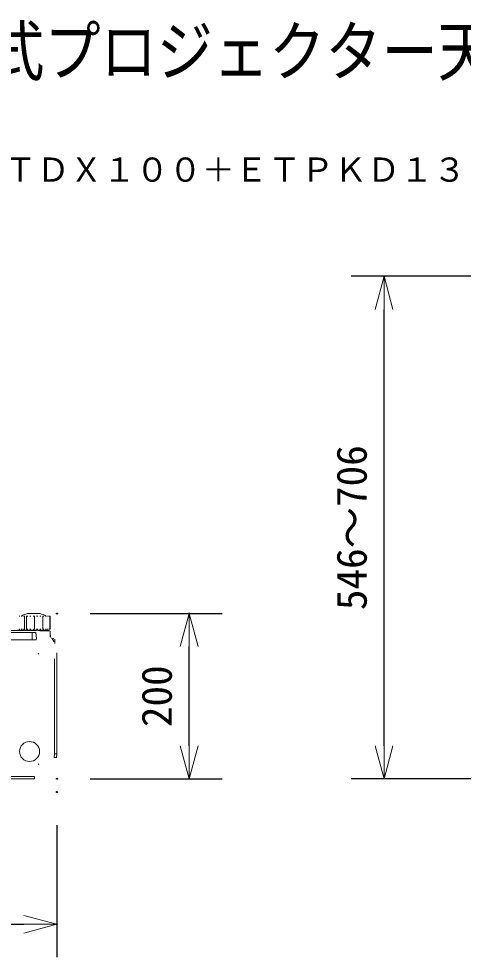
# Model space of a CAD drawing. Units: millimetres, scale not verified. Extents: x -63 to 62, y -56 to 57.
# Drawn here: x -20.1 to 6.8, y 0 to 56.8 of the extents above; entities that cross this region are included whole.
import ezdxf
from ezdxf.enums import TextEntityAlignment as Align

# ---------------------------------------------------------------- set-up
doc = ezdxf.new("R2010")
doc.units = ezdxf.units.MM
doc.header["$LTSCALE"] = 0.125
doc.header["$PDMODE"] = 32
doc.header["$PDSIZE"] = 0.0625
doc.layers.add('0-0_0', color=7, linetype='Continuous', lineweight=18)
for name, color, linetype in [('0-2_DEFPOINTS', 7, 'Continuous'), ('0-4_MOJI1', 7, 'Continuous'), ('0-6_SUNPO', 7, 'Continuous'), ('0-7_TOUROKU', 7, 'Continuous')]:
    doc.layers.add(name, color=color, linetype=linetype)
doc.styles.add('ＭＳ ゴシック', font='')
doc.styles.get('ＭＳ ゴシック').set_extended_font_data('MS Gothic')

# ---------------------------------------------------------------- blocks, each defined once
blk = doc.blocks.new('_OPEN30')
at = {"layer": '0-0_0'}
blk.add_line((0, 0), (-1, 0), dxfattribs=at)
blk.add_lwpolyline([(-1, 0.26795), (0, 0), (-1, -0.26795)], dxfattribs=at)
blk = doc.blocks.new('D9')
at = {"layer": '0-2_DEFPOINTS'}
for p in [(3.2659, 37.5104), (11.2659, 37.5104), (11.2659, 7.098)]:
    blk.add_point(p, dxfattribs=at)
at = {"layer": '0-6_SUNPO'}
for p, q in [((9.2659, 37.5104), (1.2659, 37.5104)), ((3.2659, 9.098), (3.2659, 35.5104)), ((9.2659, 7.098), (1.2659, 7.098))]:
    blk.add_line(p, q, dxfattribs=at)
at = {"layer": '0-6_SUNPO', "xscale": 2, "yscale": 2}
for p, rotation in [((3.2659, 37.5104), 90), ((3.2659, 7.098), 270)]:
    blk.add_blockref('_OPEN30', p, dxfattribs=dict(at, rotation=rotation))
at = {"layer": '0-6_SUNPO', "style": 'ＭＳ ゴシック'}
blk.add_text('546～706', height=1.833, rotation=90, dxfattribs=at).set_placement((2.7659, 17.3042), align=Align.BOTTOM_LEFT)
blk = doc.blocks.new('D8')
at = {"layer": '0-2_DEFPOINTS'}
for p in [(-16.5309, 17.0979), (-8.5309, 17.0979), (-16.5309, 7.098)]:
    blk.add_point(p, dxfattribs=at)
at = {"layer": '0-6_SUNPO'}
for p, q in [((-14.5309, 17.0979), (-6.5309, 17.0979)), ((-8.5309, 9.098), (-8.5309, 15.0979)), ((-14.5309, 7.098), (-6.5309, 7.098))]:
    blk.add_line(p, q, dxfattribs=at)
at = {"layer": '0-6_SUNPO', "xscale": 2, "yscale": 2}
for p, rotation in [((-8.5309, 17.0979), 90), ((-8.5309, 7.098), 270)]:
    blk.add_blockref('_OPEN30', p, dxfattribs=dict(at, rotation=rotation))
at = {"layer": '0-6_SUNPO', "style": 'ＭＳ ゴシック'}
blk.add_text('200', height=1.833, rotation=90, dxfattribs=at).set_placement((-9.0309, 10.2229), align=Align.BOTTOM_LEFT)
blk = doc.blocks.new('D7')
at = {"layer": '0-2_DEFPOINTS'}
for p in [(-41.4359, 6.2937), (-16.5373, 6.2937), (-16.5373, -1.7063)]:
    blk.add_point(p, dxfattribs=at)
at = {"layer": '0-6_SUNPO'}
for p, q in [((-41.4359, 4.2937), (-41.4359, -3.7063)), ((-16.5373, 4.2937), (-16.5373, -3.7063)), ((-39.4359, -1.7063), (-18.5373, -1.7063))]:
    blk.add_line(p, q, dxfattribs=at)
at = {"layer": '0-6_SUNPO', "xscale": 2, "yscale": 2, "rotation": 180}
blk.add_blockref('_OPEN30', (-41.4359, -1.7063), dxfattribs=at)
at = {"layer": '0-6_SUNPO', "xscale": 2, "yscale": 2}
blk.add_blockref('_OPEN30', (-16.5373, -1.7063), dxfattribs=at)
at = {"layer": '0-6_SUNPO', "style": 'ＭＳ ゴシック'}
blk.add_text('498', height=1.833, dxfattribs=at).set_placement((-30.8616, -1.2063), align=Align.BOTTOM_LEFT)

msp = doc.modelspace()

# ---------------------------------------------------------------- linework, layer by layer
at = {"layer": '0-0_0'}
for p, q in [((-19.9972, 20.6949), (-20.0321, 20.6949)), ((-19.9828, 20.6949), (-19.9972, 20.6949)), ((-19.8685, 20.6949), (-19.9152, 20.6949)), ((-19.8549, 20.6949), (-19.8685, 20.6949)), ((-19.7084, 20.6949), (-19.7648, 20.6949)), ((-19.6962, 20.6949), (-19.7084, 20.6949)), ((-19.5238, 20.6949), (-19.5875, 20.6949)), ((-19.5332, 20.8449), (-18.7651, 20.8449)), ((-19.5135, 20.6949), (-19.5238, 20.6949)), ((-19.391, 20.6949), (-19.3933, 20.6949)), ((-19.3228, 20.6949), (-19.391, 20.6949)), ((-19.3149, 20.6949), (-19.3228, 20.6949)), ((-19.184, 20.6949), (-19.1892, 20.6949)), ((-19.1143, 20.6949), (-19.184, 20.6949)), ((-19.1091, 20.6949), (-19.1143, 20.6949)), ((-18.9755, 20.6949), (-18.9834, 20.6949)), ((-18.9073, 20.6949), (-18.9755, 20.6949)), ((-18.905, 20.6949), (-18.9073, 20.6949)), ((-18.7745, 20.6949), (-18.7848, 20.6949)), ((-18.7108, 20.6949), (-18.7745, 20.6949)), ((-18.5899, 20.6949), (-18.6022, 20.6949)), ((-18.5335, 20.6949), (-18.5899, 20.6949)), ((-18.4298, 20.6949), (-18.4434, 20.6949)), ((-18.3831, 20.6949), (-18.4298, 20.6949)), ((-18.3011, 20.6949), (-18.3155, 20.6949)), ((-18.2662, 20.6949), (-18.3011, 20.6949)), ((-18.2095, 20.6949), (-18.224, 20.6949)), ((-18.1879, 20.6949), (-18.2094, 20.6949)), ((-18.1589, 20.6949), (-18.173, 20.6949)), ((-18.1516, 20.6949), (-18.1589, 20.6949)), ((-18.1516, 19.8949), (-18.1516, 20.6949)), ((-20.0321, 19.8949), (-19.9972, 19.8949)), ((-19.9972, 19.8949), (-19.9828, 19.8949)), ((-19.9152, 19.8949), (-19.8685, 19.8949)), ((-19.8685, 19.8949), (-19.8549, 19.8949)), ((-19.7648, 19.8949), (-19.7084, 19.8949)), ((-19.7084, 19.8949), (-19.6962, 19.8949)), ((-19.5875, 19.8949), (-19.5238, 19.8949)), ((-19.5332, 19.8737), (-19.551, 19.8949)), ((-19.5332, 19.8949), (-19.5332, 19.8449)), ((-19.5238, 19.8949), (-19.5135, 19.8949)), ((-19.3933, 19.8949), (-19.391, 19.8949)), ((-19.391, 19.8949), (-19.3228, 19.8949)), ((-19.3228, 19.8949), (-19.3149, 19.8949)), ((-19.1892, 19.8949), (-19.184, 19.8949)), ((-19.184, 19.8949), (-19.1143, 19.8949)), ((-19.1143, 19.8949), (-19.1091, 19.8949)), ((-18.9834, 19.8949), (-18.9755, 19.8949)), ((-18.9755, 19.8949), (-18.9073, 19.8949)), ((-18.9073, 19.8949), (-18.905, 19.8949)), ((-18.7848, 19.8949), (-18.7745, 19.8949)), ((-18.7745, 19.8949), (-18.7108, 19.8949)), ((-18.7651, 19.8449), (-18.7651, 19.8949)), ((-18.6022, 19.8949), (-18.5899, 19.8949)), ((-18.5899, 19.8949), (-18.5335, 19.8949)), ((-18.4434, 19.8949), (-18.4298, 19.8949)), ((-18.4298, 19.8949), (-18.3831, 19.8949)), ((-18.3155, 19.8949), (-18.3011, 19.8949)), ((-18.3011, 19.8949), (-18.2662, 19.8949)), ((-18.224, 19.8949), (-18.2095, 19.8949)), ((-18.2094, 19.8949), (-18.1879, 19.8949)), ((-18.173, 19.8949), (-18.1589, 19.8949)), ((-18.1589, 19.8949), (-18.1516, 19.8949)), ((-19.2486, 19.8121), (-41.1497, 19.8121)), ((-20.1471, 19.8324), (-19.2464, 19.8324)), ((-20.1254, 19.8449), (-19.0657, 19.8449)), ((-19.2486, 19.8121), (-19.0217, 19.8002)), ((-18.2742, 19.8449), (-19.0657, 19.8449)), ((-18.7628, 19.8079), (-18.8585, 19.8128)), ((-18.1492, 19.7766), (-18.7628, 19.808)), ((-18.7628, 19.8079), (-18.7628, 19.7911)), ((-18.2735, 19.8068), (-18.2742, 19.8449)), ((-18.1492, 19.4297), (-18.1492, 19.7766)), ((-18.1492, 19.5324), (-18.1292, 19.5324)), ((-18.1292, 19.5324), (-18.1292, 19.4092)), ((-18.0696, 19.3451), (-17.9215, 19.3374)), ((-17.8742, 19.2874), (-17.8742, 19.033)), ((-17.7544, 18.4602), (-17.7492, 18.4602)), ((-17.7492, 18.4602), (-17.7492, 12.3449)), ((-17.7492, 12.3449), (-17.7607, 12.1242)), ((-41.2894, 10.8449), (-19.1089, 10.8449))]:
    msp.add_line(p, q, dxfattribs=at)
at = {"layer": '0-0_0', "color": 1}
for p, q in [((-19.7084, 19.8949), (-19.7084, 20.6949)), ((-19.5875, 19.8949), (-19.5875, 20.6949)), ((-19.1091, 19.8949), (-19.1091, 20.6949)), ((-18.5899, 19.8949), (-18.5899, 20.6949)), ((-18.173, 19.8949), (-18.173, 20.6949)), ((-41.149, 19.7051), (-19.2493, 19.7051)), ((-19.2514, 19.2624), (-19.2492, 19.3488)), ((-19.0345, 19.6939), (-19.2493, 19.7052)), ((-19.2492, 19.3488), (-19.2493, 19.7051)), ((-19.2492, 19.3488), (-19.2492, 19.3488)), ((-18.9862, 19.335), (-19.0188, 19.693)), ((-18.9862, 19.335), (-18.9907, 19.2487)), ((-19.2514, 19.2624), (-18.9907, 19.2487)), ((-17.8938, 18.1025), (-17.8938, 12.3487)), ((-17.8938, 12.3487), (-17.9052, 12.1318)), ((-17.8055, 12.1266), (-17.9052, 12.1318)), ((-17.794, 12.346), (-17.8938, 12.3487)), ((-17.8055, 12.1266), (-17.7607, 12.1242)), ((-17.794, 12.346), (-17.7492, 12.3449)), ((-20.5742, 10.9896), (-19.1089, 10.9896)), ((-19.1089, 10.8897), (-19.1089, 10.9896)), ((-19.1089, 10.8897), (-19.1089, 10.8449))]:
    msp.add_line(p, q, dxfattribs=at)
at = {"layer": '0-0_0'}
msp.add_lwpolyline([(-18.8635, 19.8378), (-18.7707, 19.8329), (-18.1728, 19.8016)], dxfattribs=at)
at = {"layer": '0-0_0', "color": 1}
msp.add_lwpolyline([(-19.2514, 19.2624), (-41.1469, 19.2624), (-41.4076, 19.2487)], dxfattribs=at)
msp.add_circle((-19.3992, 12.4949), 0.605, dxfattribs=at)
at = {"layer": '0-0_0'}
for centre, radius, start, end in [((-19.1492, 19.3949), 1.5, 104.83513, 119.92647), ((-19.1492, 19.3949), 1.5, 60.07353, 75.16487), ((-19.0657, 19.8299), 0.015, 0.5, 90), ((-18.0683, 19.3701), 0.025, 221.43439, 267), ((-19.1005, 18.4602), 1.375, 30.97409, 37.21788), ((-17.8492, 19.033), 0.025, 180, 204.61998), ((-18.607, 18.5802), 0.3, 207.54096, 219.85472), ((-18.607, 11.5595), 0.3, 140.1656, 152.45904)]:
    msp.add_arc(centre, radius, start, end, dxfattribs=at)
for centre, major_axis, ratio, start_param, end_param in [((-19.0655, 19.8013), (-0.0014, -0.0149), 0.000383, 3.7056345, 4.6311718), ((-19.0657, 19.8229), (0.015, 0.0001), 0.305332, 6.2831853, 7.7705755), ((-18.9842, 19.8213), (-0.015, 0), 0.216731, 4.5697979, 6.2831853), ((-18.9842, 19.7902), (0.0013, 0.0149), 0.052142, 5.222342, 6.2831853), ((-18.8648, 19.8128), (-0.0013, -0.025), 0.251463, 1.5839742, 3.1415927), ((-18.0042, 19.2918), (-0.0199, -0.0151), 0.031683, 4.7540783, 6.2831853), ((-17.9202, 19.1678), (-0.0214, -0.0129), 0.026962, 4.7572769, 6.2831853)]:
    msp.add_ellipse(centre, major_axis=major_axis, ratio=ratio, start_param=start_param, end_param=end_param, dxfattribs=at)

# ---------------------------------------------------------------- block references
at = {"layer": '0-6_SUNPO'}
for name in ['D9', 'D8', 'D7']:
    msp.add_blockref(name, (-1.2105, 3.7469), dxfattribs=at)

# ---------------------------------------------------------------- texts
at = {"layer": '0-4_MOJI1', "style": 'ＭＳ ゴシック', "width": 0.85}
msp.add_text('ＤＬＰ方式プロジェクター天吊り金具付（レンズ付）', height=2.933, dxfattribs=at).set_placement((-35.5054, 52.5438), align=Align.BOTTOM_LEFT)
at = {"layer": '0-7_TOUROKU', "style": 'ＭＳ ゴシック'}
msp.add_text('ＰＴＤＸ１００＋ＥＴＰＫＤ１３０Ｂ＋ＥＴＰＫＤ１３０Ｈ＋ＥＴＤＬＥ０３０', height=1.466, dxfattribs=at).set_placement((-22.9721, 46.5438), align=Align.BOTTOM_LEFT)

doc.saveas('drawing.dxf')
